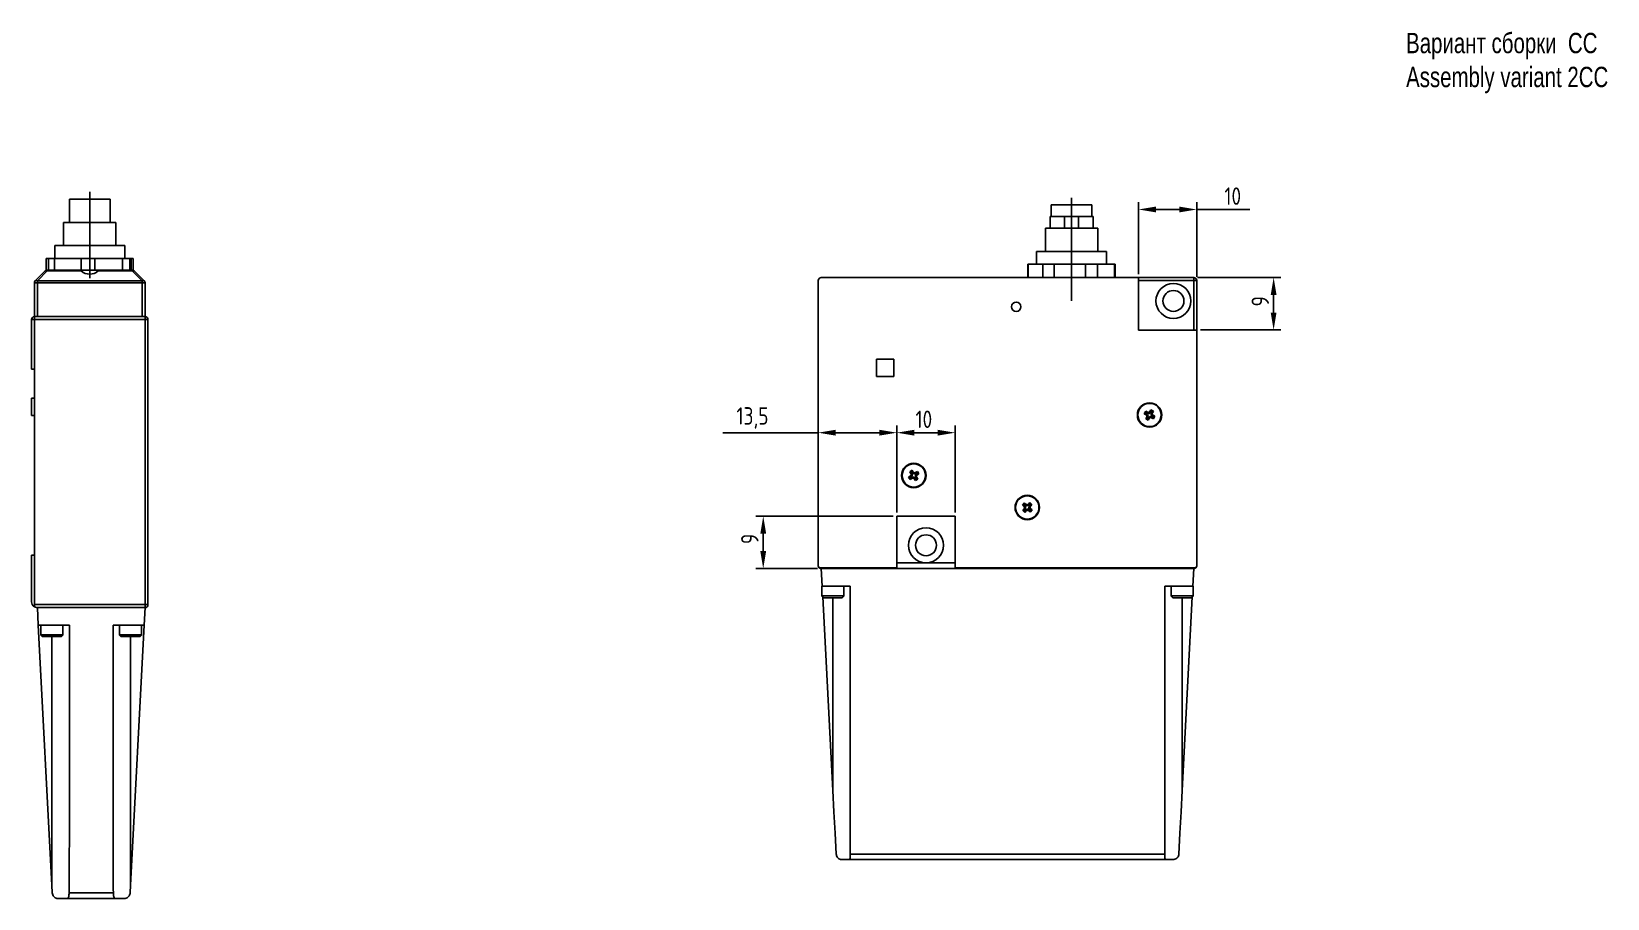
# Model space of a CAD drawing. Header units: millimetres. Extents: x -665 to 1947, y -360 to 733.
# Drawn here: x 1047.6 to 1318.3, y 104.6 to 253.6 of the extents above; entities that cross this region are included whole.
import ezdxf

# ---------------------------------------------------------------- set-up
doc = ezdxf.new("R2010")
doc.units = ezdxf.units.MM
doc.styles.add('GOSTw', font='gostw.shx')
doc.styles.add('SLDTEXTSTYLE1', font='TXT', dxfattribs={"width": 0.75})
doc.dimstyles.new('Vad-style', dxfattribs={"dimtxt": 3, "dimasz": 3, "dimexe": 1.25, "dimexo": 0.625, "dimgap": 0.8, "dimtad": 1, "dimtxsty": 'GOSTw', "dimcen": 2.5, "dimclrd": 1, "dimclre": 1, "dimclrt": 1, "dimazin": 0, "dimtfac": 1, "dimtmove": 0, "dimatfit": 3, "dimfxl": 0, "dimarcsym": 0})

# ---------------------------------------------------------------- blocks, each defined once
blk = doc.blocks.new('*D36')
at = {"color": 1, "lineweight": -2, "transparency": 16777216}
for p, q in [((1237.74, 211.89), (1237.74, 224.23)), ((1240.74, 222.98), (1244.74, 222.98)), ((1247.74, 211.39), (1247.74, 224.23)), ((1247.74, 222.98), (1256.88, 222.98))]:
    blk.add_line(p, q, dxfattribs=at)
at = {"color": 1, "transparency": 16777216}
for points in [[(1240.74, 223.48), (1240.74, 222.48), (1237.74, 222.98)], [(1244.74, 223.48), (1244.74, 222.48), (1247.74, 222.98)]]:
    blk.add_solid(points, dxfattribs=at)
at = {"layer": 'Defpoints', "color": 0, "transparency": 16777216}
for p in [(1237.74, 222.98), (1237.74, 211.27), (1247.74, 210.77)]:
    blk.add_point(p, dxfattribs=at)
at = {"color": 1, "transparency": 16777216, "insert": (1253.93, 226.78), "char_height": 3, "attachment_point": 2, "style": 'GOSTw'}
blk.add_mtext('10', dxfattribs=at)
blk = doc.blocks.new('*D37')
at = {"color": 1, "lineweight": -2, "transparency": 16777216}
for p, q in [((1247.86, 211.27), (1262.2, 211.27)), ((1260.95, 205.27), (1260.95, 208.27)), ((1248.36, 202.27), (1262.2, 202.27))]:
    blk.add_line(p, q, dxfattribs=at)
at = {"color": 1, "transparency": 16777216}
for points in [[(1260.45, 208.27), (1261.45, 208.27), (1260.95, 211.27)], [(1260.45, 205.27), (1261.45, 205.27), (1260.95, 202.27)]]:
    blk.add_solid(points, dxfattribs=at)
at = {"layer": 'Defpoints', "color": 0, "transparency": 16777216}
for p in [(1247.24, 211.27), (1260.95, 211.27), (1247.74, 202.27)]:
    blk.add_point(p, dxfattribs=at)
at = {"color": 1, "transparency": 16777216, "insert": (1257.15, 207.2), "char_height": 3, "attachment_point": 2, "rotation": 90, "style": 'GOSTw'}
blk.add_mtext('9', dxfattribs=at)
blk = doc.blocks.new('*D38')
at = {"color": 1, "lineweight": -2, "transparency": 16777216}
for p, q in [((1196.24, 170.89), (1196.24, 185.87)), ((1203.24, 184.62), (1199.24, 184.62)), ((1206.24, 170.89), (1206.24, 185.87))]:
    blk.add_line(p, q, dxfattribs=at)
at = {"color": 1, "transparency": 16777216}
for points in [[(1199.24, 185.12), (1199.24, 184.12), (1196.24, 184.62)], [(1203.24, 185.12), (1203.24, 184.12), (1206.24, 184.62)]]:
    blk.add_solid(points, dxfattribs=at)
at = {"layer": 'Defpoints', "color": 0, "transparency": 16777216}
for p in [(1196.24, 184.62), (1196.24, 170.27), (1206.24, 170.27)]:
    blk.add_point(p, dxfattribs=at)
at = {"color": 1, "transparency": 16777216, "insert": (1200.87, 188.42), "char_height": 3, "attachment_point": 2, "style": 'GOSTw'}
blk.add_mtext('10', dxfattribs=at)
blk = doc.blocks.new('*D39')
at = {"color": 1, "lineweight": -2, "transparency": 16777216}
for p, q in [((1195.61, 170.27), (1172.03, 170.27)), ((1173.28, 164.27), (1173.28, 167.27)), ((1182.61, 161.27), (1172.03, 161.27))]:
    blk.add_line(p, q, dxfattribs=at)
at = {"color": 1, "transparency": 16777216}
for points in [[(1172.78, 167.27), (1173.78, 167.27), (1173.28, 170.27)], [(1172.78, 164.27), (1173.78, 164.27), (1173.28, 161.27)]]:
    blk.add_solid(points, dxfattribs=at)
at = {"layer": 'Defpoints', "color": 0, "transparency": 16777216}
for p in [(1173.28, 170.27), (1196.24, 170.27), (1183.24, 161.27)]:
    blk.add_point(p, dxfattribs=at)
at = {"color": 1, "transparency": 16777216, "insert": (1169.48, 166.36), "char_height": 3, "attachment_point": 2, "rotation": 90, "style": 'GOSTw'}
blk.add_mtext('9', dxfattribs=at)
blk = doc.blocks.new('*D40')
at = {"color": 1, "lineweight": -2, "transparency": 16777216}
for p, q in [((1182.74, 184.62), (1166.36, 184.62)), ((1182.74, 162.39), (1182.74, 185.87)), ((1193.24, 184.62), (1185.74, 184.62)), ((1196.24, 170.89), (1196.24, 185.87))]:
    blk.add_line(p, q, dxfattribs=at)
at = {"color": 1, "transparency": 16777216}
for points in [[(1185.74, 185.12), (1185.74, 184.12), (1182.74, 184.62)], [(1193.24, 185.12), (1193.24, 184.12), (1196.24, 184.62)]]:
    blk.add_solid(points, dxfattribs=at)
at = {"layer": 'Defpoints', "color": 0, "transparency": 16777216}
for p in [(1182.74, 184.62), (1196.24, 170.27), (1182.74, 161.77)]:
    blk.add_point(p, dxfattribs=at)
at = {"color": 1, "transparency": 16777216, "insert": (1171.44, 189), "char_height": 3, "attachment_point": 2, "style": 'GOSTw'}
blk.add_mtext('13,5', dxfattribs=at)

msp = doc.modelspace()

# ---------------------------------------------------------------- linework, layer by layer
for p, q in [((1054.098, 224.765), (1057.598, 224.765)), ((1057.598, 211.151), (1057.598, 226.036)), ((1057.598, 224.765), (1061.098, 224.765)), ((1226.239, 207.265), (1226.239, 224.998)), ((1054.098, 222.765), (1054.098, 220.765)), ((1061.098, 222.765), (1061.098, 220.765)), ((1222.739, 223.765), (1229.739, 223.765)), ((1053.098, 220.765), (1057.598, 220.765)), ((1057.598, 220.765), (1062.098, 220.765)), ((1221.739, 219.765), (1230.739, 219.765)), ((1222.539, 221.765), (1225.039, 221.765)), ((1225.039, 221.765), (1225.039, 219.765)), ((1225.039, 221.765), (1226.239, 221.765)), ((1226.239, 221.765), (1227.439, 221.765)), ((1227.439, 221.765), (1227.439, 219.765)), ((1227.439, 221.765), (1229.939, 221.765)), ((1051.598, 216.765), (1057.598, 216.765)), ((1057.598, 216.765), (1063.598, 216.765)), ((1050.137, 212.565), (1050.137, 214.565)), ((1050.49, 214.565), (1050.137, 214.565)), ((1050.49, 212.565), (1050.49, 214.565)), ((1051.572, 214.565), (1050.49, 214.565)), ((1051.572, 212.565), (1051.572, 214.565)), ((1056.118, 214.565), (1051.572, 214.565)), ((1056.118, 212.565), (1056.118, 214.565)), ((1058.452, 214.565), (1056.118, 214.565)), ((1058.452, 212.565), (1058.452, 214.565)), ((1063.225, 214.565), (1058.452, 214.565)), ((1063.225, 212.565), (1063.225, 214.565)), ((1064.478, 214.565), (1063.225, 214.565)), ((1064.478, 212.565), (1064.478, 214.565)), ((1064.705, 214.565), (1064.478, 214.565)), ((1065.059, 214.565), (1064.705, 214.565)), ((1064.705, 212.565), (1064.705, 214.565)), ((1065.059, 212.565), (1065.059, 214.565)), ((1220.239, 215.765), (1232.239, 215.765)), ((1048.244, 210.712), (1049.951, 212.419)), ((1050.305, 212.419), (1048.598, 210.712)), ((1050.305, 212.565), (1050.137, 212.565)), ((1050.305, 212.419), (1050.305, 212.565)), ((1050.305, 212.565), (1055.818, 212.565)), ((1056.139, 212.419), (1050.305, 212.419)), ((1059.798, 212.565), (1055.398, 212.565)), ((1064.891, 212.419), (1059.057, 212.419)), ((1059.378, 212.565), (1064.891, 212.565)), ((1065.059, 212.565), (1064.891, 212.565)), ((1064.891, 212.419), (1064.891, 212.565)), ((1066.598, 210.712), (1064.891, 212.419)), ((1065.244, 212.419), (1066.951, 210.712)), ((1183.239, 211.265), (1237.739, 211.265)), ((1221.281, 213.565), (1218.739, 213.565)), ((1218.788, 211.265), (1218.788, 213.565)), ((1221.281, 211.265), (1221.281, 213.565)), ((1223.254, 213.565), (1221.281, 213.565)), ((1223.254, 211.265), (1223.254, 213.565)), ((1228.634, 213.565), (1223.254, 213.565)), ((1228.634, 211.265), (1228.634, 213.565)), ((1230.705, 213.565), (1228.634, 213.565)), ((1230.705, 211.265), (1230.705, 213.565)), ((1233.739, 213.565), (1230.705, 213.565)), ((1233.592, 211.265), (1233.592, 213.565)), ((1237.739, 211.265), (1247.239, 211.265)), ((1237.739, 210.765), (1237.739, 211.265)), ((1247.239, 211.265), (1247.239, 210.765)), ((1048.098, 204.565), (1048.098, 210.358)), ((1048.598, 210.358), (1048.098, 210.358)), ((1048.598, 210.358), (1048.598, 210.712)), ((1048.598, 210.712), (1066.598, 210.712)), ((1048.598, 210.358), (1048.598, 204.565)), ((1066.598, 210.358), (1048.598, 210.358)), ((1066.598, 210.358), (1066.598, 210.712)), ((1067.098, 210.358), (1066.598, 210.358)), ((1066.598, 204.565), (1066.598, 210.358)), ((1067.098, 210.358), (1067.098, 204.565)), ((1182.739, 161.765), (1182.739, 210.765)), ((1247.239, 210.765), (1237.739, 210.765)), ((1237.739, 210.765), (1237.739, 202.265)), ((1247.239, 202.265), (1247.239, 210.765)), ((1247.739, 210.765), (1247.239, 210.765)), ((1247.739, 210.765), (1247.739, 202.265)), ((1047.598, 195.565), (1047.598, 204.065)), ((1048.098, 204.065), (1047.598, 204.065)), ((1048.098, 204.065), (1048.098, 204.565)), ((1048.098, 204.565), (1067.098, 204.565)), ((1067.098, 204.065), (1048.098, 204.065)), ((1048.098, 204.065), (1048.098, 195.565)), ((1067.098, 204.065), (1067.098, 204.565)), ((1067.098, 204.065), (1067.598, 204.065)), ((1067.098, 155.065), (1067.098, 204.065)), ((1067.598, 204.065), (1067.598, 155.065)), ((1237.739, 202.265), (1247.239, 202.265)), ((1247.739, 202.265), (1247.239, 202.265)), ((1247.739, 202.265), (1247.739, 161.765)), ((1048.098, 195.565), (1047.598, 195.565)), ((1048.098, 195.565), (1048.098, 155.065)), ((1192.739, 197.265), (1192.739, 194.265)), ((1195.739, 197.265), (1192.739, 197.265)), ((1195.739, 194.265), (1195.739, 197.265)), ((1192.739, 194.265), (1195.739, 194.265)), ((1047.598, 187.565), (1047.598, 190.565)), ((1047.598, 190.565), (1048.098, 190.565)), ((1047.598, 187.565), (1048.098, 187.565)), ((1238.973, 188.32), (1238.731, 187.883)), ((1238.991, 187.957), (1238.731, 187.883)), ((1238.731, 187.883), (1239.037, 187.713)), ((1239.048, 188.06), (1238.973, 188.32)), ((1239.279, 188.151), (1238.973, 188.32)), ((1239.154, 187.305), (1238.985, 186.999)), ((1239.245, 187.074), (1238.985, 186.999)), ((1238.985, 186.999), (1239.422, 186.757)), ((1239.048, 188.06), (1238.991, 187.957)), ((1238.991, 187.957), (1239.13, 187.881)), ((1239.13, 187.881), (1239.037, 187.713)), ((1239.187, 187.983), (1239.048, 188.06)), ((1239.322, 187.213), (1239.154, 187.305)), ((1239.187, 187.983), (1239.279, 188.151)), ((1239.322, 187.213), (1239.245, 187.074)), ((1239.245, 187.074), (1239.347, 187.017)), ((1239.347, 187.017), (1239.424, 187.156)), ((1239.347, 187.017), (1239.422, 186.757)), ((1239.422, 186.757), (1239.592, 187.063)), ((1239.424, 187.156), (1239.592, 187.063)), ((1239.857, 188.574), (1239.687, 188.268)), ((1239.854, 188.175), (1239.687, 188.268)), ((1239.931, 188.314), (1239.854, 188.175)), ((1239.931, 188.314), (1239.857, 188.574)), ((1240.294, 188.332), (1239.857, 188.574)), ((1240.034, 188.257), (1239.931, 188.314)), ((1239.957, 188.118), (1240.034, 188.257)), ((1239.957, 188.118), (1240.125, 188.026)), ((1240.092, 187.348), (1239.999, 187.18)), ((1239.999, 187.18), (1240.306, 187.011)), ((1240.034, 188.257), (1240.294, 188.332)), ((1240.092, 187.348), (1240.231, 187.271)), ((1240.125, 188.026), (1240.294, 188.332)), ((1240.149, 187.45), (1240.242, 187.618)), ((1240.288, 187.374), (1240.149, 187.45)), ((1240.231, 187.271), (1240.288, 187.374)), ((1240.231, 187.271), (1240.306, 187.011)), ((1240.548, 187.448), (1240.242, 187.618)), ((1240.288, 187.374), (1240.548, 187.448)), ((1240.306, 187.011), (1240.548, 187.448)), ((1198.543, 177.171), (1198.251, 176.978)), ((1198.251, 176.978), (1198.526, 176.561)), ((1198.516, 176.924), (1198.251, 176.978)), ((1198.852, 178.154), (1198.434, 177.878)), ((1198.7, 177.824), (1198.434, 177.878)), ((1198.434, 177.878), (1198.627, 177.586)), ((1198.648, 177.011), (1198.516, 176.924)), ((1198.516, 176.924), (1198.581, 176.826)), ((1198.581, 176.826), (1198.526, 176.561)), ((1198.526, 176.561), (1198.818, 176.754)), ((1198.648, 177.011), (1198.543, 177.171)), ((1198.581, 176.826), (1198.713, 176.913)), ((1198.787, 177.692), (1198.627, 177.586)), ((1198.797, 177.889), (1198.7, 177.824)), ((1198.7, 177.824), (1198.787, 177.692)), ((1198.713, 176.913), (1198.818, 176.754)), ((1198.797, 177.889), (1198.852, 178.154)), ((1198.885, 177.757), (1198.797, 177.889)), ((1199.045, 177.862), (1198.852, 178.154)), ((1198.885, 177.757), (1199.045, 177.862)), ((1199.394, 176.774), (1199.234, 176.669)), ((1199.234, 176.669), (1199.427, 176.377)), ((1199.394, 176.774), (1199.481, 176.642)), ((1199.427, 176.377), (1199.844, 176.653)), ((1199.481, 176.642), (1199.427, 176.377)), ((1199.752, 177.97), (1199.46, 177.777)), ((1199.566, 177.618), (1199.46, 177.777)), ((1199.481, 176.642), (1199.579, 176.707)), ((1199.492, 176.839), (1199.651, 176.945)), ((1199.579, 176.707), (1199.492, 176.839)), ((1199.698, 177.705), (1199.566, 177.618)), ((1199.579, 176.707), (1199.844, 176.653)), ((1199.631, 177.52), (1199.763, 177.607)), ((1199.631, 177.52), (1199.736, 177.36)), ((1199.844, 176.653), (1199.651, 176.945)), ((1199.698, 177.705), (1199.752, 177.97)), ((1199.763, 177.607), (1199.698, 177.705)), ((1199.736, 177.36), (1200.028, 177.553)), ((1200.028, 177.553), (1199.752, 177.97)), ((1199.763, 177.607), (1200.028, 177.553)), ((1218.142, 172.556), (1217.806, 172.187)), ((1218.076, 172.199), (1217.806, 172.187)), ((1217.806, 172.187), (1218.064, 171.951)), ((1218.084, 171.527), (1217.849, 171.268)), ((1218.119, 171.281), (1217.849, 171.268)), ((1217.849, 171.268), (1218.218, 170.932)), ((1218.193, 172.092), (1218.064, 171.951)), ((1218.155, 172.286), (1218.076, 172.199)), ((1218.076, 172.199), (1218.193, 172.092)), ((1218.226, 171.398), (1218.084, 171.527)), ((1218.226, 171.398), (1218.119, 171.281)), ((1218.119, 171.281), (1218.206, 171.202)), ((1218.401, 172.321), (1218.142, 172.556)), ((1218.155, 172.286), (1218.142, 172.556)), ((1218.272, 172.179), (1218.155, 172.286)), ((1218.206, 171.202), (1218.312, 171.319)), ((1218.206, 171.202), (1218.218, 170.932)), ((1218.218, 170.932), (1218.454, 171.19)), ((1218.272, 172.179), (1218.401, 172.321)), ((1218.312, 171.319), (1218.454, 171.19)), ((1219.06, 172.599), (1218.825, 172.34)), ((1218.966, 172.212), (1218.825, 172.34)), ((1219.007, 171.352), (1218.878, 171.21)), ((1218.878, 171.21), (1219.137, 170.975)), ((1219.073, 172.329), (1218.966, 172.212)), ((1219.007, 171.352), (1219.124, 171.245)), ((1219.053, 172.133), (1219.16, 172.25)), ((1219.053, 172.133), (1219.195, 172.004)), ((1219.43, 172.263), (1219.06, 172.599)), ((1219.073, 172.329), (1219.06, 172.599)), ((1219.16, 172.25), (1219.073, 172.329)), ((1219.086, 171.439), (1219.214, 171.58)), ((1219.203, 171.332), (1219.086, 171.439)), ((1219.124, 171.245), (1219.203, 171.332)), ((1219.124, 171.245), (1219.137, 170.975)), ((1219.137, 170.975), (1219.473, 171.344)), ((1219.16, 172.25), (1219.43, 172.263)), ((1219.195, 172.004), (1219.43, 172.263)), ((1219.203, 171.332), (1219.473, 171.344)), ((1219.473, 171.344), (1219.214, 171.58)), ((1196.239, 170.265), (1196.239, 162.265)), ((1206.239, 170.265), (1196.239, 170.265)), ((1206.239, 162.265), (1206.239, 170.265)), ((1047.598, 163.565), (1048.098, 163.565)), ((1047.598, 155.565), (1047.598, 163.565)), ((1182.899, 161.399), (1196.239, 161.399)), ((1183.397, 158.265), (1183.239, 161.265)), ((1247.239, 161.265), (1183.239, 161.265)), ((1247.239, 161.265), (1183.239, 161.265)), ((1196.239, 162.265), (1201.239, 162.265)), ((1196.239, 161.399), (1196.239, 162.265)), ((1201.239, 162.265), (1206.239, 162.265)), ((1206.239, 162.265), (1206.239, 161.399)), ((1206.239, 161.399), (1247.58, 161.399)), ((1247.082, 158.265), (1247.239, 161.265)), ((1183.397, 158.265), (1183.339, 158.265)), ((1188.239, 158.265), (1183.397, 158.265)), ((1188.239, 158.265), (1188.239, 113.563)), ((1247.082, 158.265), (1242.239, 158.265)), ((1242.239, 113.563), (1242.239, 158.265)), ((1247.139, 158.265), (1247.082, 158.265)), ((1048.098, 155.065), (1067.098, 155.065)), ((1048.098, 154.699), (1048.098, 155.065)), ((1048.755, 151.565), (1048.598, 154.565)), ((1067.098, 154.565), (1048.598, 154.565)), ((1067.098, 154.565), (1048.598, 154.565)), ((1066.941, 151.565), (1067.098, 154.565)), ((1067.098, 155.065), (1067.098, 154.565)), ((1067.098, 155.065), (1067.598, 155.065)), ((1183.339, 156.565), (1187.139, 156.565)), ((1185.239, 123.103), (1183.494, 156.411)), ((1186.839, 156.265), (1183.639, 156.265)), ((1185.239, 156.265), (1185.239, 123.103)), ((1243.339, 156.565), (1247.139, 156.565)), ((1246.839, 156.265), (1243.639, 156.265)), ((1246.985, 156.411), (1245.239, 123.103)), ((1245.239, 156.265), (1245.239, 123.103)), ((1050.635, 151.565), (1048.755, 151.565)), ((1051.098, 106.863), (1048.755, 151.565)), ((1049.198, 149.865), (1051.258, 149.865)), ((1051.233, 149.565), (1049.498, 149.565)), ((1051.561, 151.565), (1050.635, 151.565)), ((1051.098, 149.565), (1051.098, 106.863)), ((1052.698, 149.565), (1051.233, 149.565)), ((1051.258, 149.865), (1052.998, 149.865)), ((1054.098, 151.565), (1051.561, 151.565)), ((1054.098, 151.565), (1054.098, 116.403)), ((1064.135, 151.565), (1061.598, 151.565)), ((1061.598, 116.403), (1061.598, 151.565)), ((1062.698, 149.865), (1064.758, 149.865)), ((1064.733, 149.565), (1062.998, 149.565)), ((1065.061, 151.565), (1064.135, 151.565)), ((1066.941, 151.565), (1064.598, 106.863)), ((1064.598, 149.565), (1064.598, 106.863)), ((1066.198, 149.565), (1064.733, 149.565)), ((1064.758, 149.865), (1066.498, 149.865)), ((1066.941, 151.565), (1065.061, 151.565)), ((1186.809, 111.265), (1188.042, 111.265)), ((1242.436, 111.265), (1188.042, 111.265)), ((1188.239, 112.213), (1242.24, 112.213)), ((1242.436, 111.265), (1243.67, 111.265)), ((1051.169, 105.513), (1051.098, 106.863)), ((1064.598, 106.863), (1064.527, 105.513)), ((1052.167, 104.565), (1053.655, 104.565)), ((1062.041, 104.565), (1053.655, 104.565)), ((1054.043, 105.513), (1061.653, 105.513)), ((1062.041, 104.565), (1063.529, 104.565))]:
    msp.add_line(p, q)
at = {"flags": 128}
for points in [[(1185.81, 112.213), (1185.621, 115.818), (1185.431, 119.453), (1185.239, 123.103)], [(1245.239, 123.103), (1245.048, 119.453), (1244.858, 115.818), (1244.669, 112.213)]]:
    msp.add_lwpolyline(points, dxfattribs=at)
for centre, radius in [((1243.739, 207.265), 3), ((1243.739, 207.265), 1.8), ((1216.739, 206.265), 0.8), ((1239.639, 187.665), 2.1), ((1239.639, 187.665), 2), ((1199.139, 177.265), 2.1), ((1199.139, 177.265), 2), ((1218.639, 171.765), 2.1), ((1218.639, 171.765), 2), ((1201.239, 165.265), 3), ((1201.239, 165.265), 1.8)]:
    msp.add_circle(centre, radius)
for centre, radius, start, end in [((1050.305, 212.065), 0.5, 90, 135), ((1050.128, 212.165), 0.309, 55.14284, 124.85716), ((1057.598, 214.065), 2.2, 228.45066, 311.54934), ((1064.891, 212.065), 0.5, 45, 90), ((1065.068, 212.165), 0.309, 55.14296, 124.85704), ((1183.239, 210.765), 0.5, 90, 180), ((1247.239, 210.765), 0.5, 0, 90), ((1048.598, 210.358), 0.5, 135, 180), ((1048.421, 210.458), 0.309, 55.14284, 124.85716), ((1066.775, 210.458), 0.309, 55.14295, 124.85705), ((1066.598, 210.358), 0.5, 0, 45), ((1048.098, 204.065), 0.5, 90, 180), ((1067.098, 204.065), 0.5, 0, 90), ((1238.892, 187.451), 0.3, 331.02337, 61.02337), ((1238.892, 187.451), 0.491, 331.02337, 61.02337), ((1239.425, 188.413), 0.491, 241.02337, 331.02337), ((1239.425, 188.413), 0.3, 241.02337, 331.02337), ((1239.854, 186.918), 0.491, 61.02337, 151.02337), ((1239.854, 186.918), 0.3, 61.02337, 151.02337), ((1240.387, 187.88), 0.491, 151.02337, 241.02337), ((1240.387, 187.88), 0.3, 151.02337, 241.02337), ((1198.377, 177.421), 0.3, 303.47101, 33.47101), ((1198.377, 177.421), 0.491, 303.47101, 33.47101), ((1198.984, 176.503), 0.491, 33.47101, 123.47101), ((1198.984, 176.503), 0.3, 33.47101, 123.47101), ((1199.295, 178.028), 0.491, 213.47101, 303.47101), ((1199.295, 178.028), 0.3, 213.47101, 303.47101), ((1199.901, 177.11), 0.491, 123.47101, 213.47101), ((1199.901, 177.11), 0.3, 123.47101, 213.47101), ((1217.862, 171.729), 0.3, 317.68189, 47.68189), ((1217.862, 171.729), 0.491, 317.68189, 47.68189), ((1218.603, 172.542), 0.491, 227.68189, 317.68189), ((1218.676, 170.989), 0.491, 47.68189, 137.68189), ((1218.603, 172.542), 0.3, 227.68189, 317.68189), ((1218.676, 170.989), 0.3, 47.68189, 137.68189), ((1219.416, 171.802), 0.491, 137.68189, 227.68189), ((1219.416, 171.802), 0.3, 137.68189, 227.68189), ((1183.239, 161.765), 0.5, 180, 227.0586), ((1247.239, 161.765), 0.5, 312.9414, 0), ((1048.598, 155.565), 1, 180, 240), ((1067.098, 155.065), 0.5, 270, 0)]:
    msp.add_arc(centre, radius, start, end)
for centre, major_axis, start_param, end_param in [((1051.098, 116.403), (0, -57.243), 1.3793884, 1.5707963), ((1064.598, 116.403), (0, -57.243), 4.712389, 4.9037969), ((1185.239, 113.563), (0, 57.243), 4.6888121, 4.712389), ((1245.239, 113.563), (0, 57.243), 1.5707963, 1.5943732)]:
    msp.add_ellipse(centre, major_axis=major_axis, ratio=0.0524078, start_param=start_param, end_param=end_param)
for points in [[(1054.098, 224.765), (1054.098, 222.765)], [(1061.098, 222.765), (1061.098, 224.765)], [(1222.739, 223.765), (1222.739, 221.765)], [(1229.739, 221.765), (1229.739, 223.765)], [(1053.098, 220.765), (1053.098, 216.765)], [(1062.098, 216.765), (1062.098, 220.765)], [(1221.739, 219.765), (1221.739, 215.765)], [(1222.539, 221.765), (1222.539, 219.765)], [(1229.939, 219.765), (1229.939, 221.765)], [(1230.739, 215.765), (1230.739, 219.765)], [(1051.598, 216.765), (1051.598, 214.565)], [(1063.598, 214.565), (1063.598, 216.765)], [(1220.239, 215.765), (1220.239, 213.565)], [(1232.239, 213.565), (1232.239, 215.765)], [(1218.739, 213.565), (1218.739, 211.265)], [(1233.739, 211.265), (1233.739, 213.565)], [(1243.539, 209.054), (1243.539, 209.054)], [(1183.339, 158.265), (1183.339, 156.565)], [(1187.139, 156.565), (1187.139, 158.265)], [(1243.339, 158.265), (1243.339, 156.565)], [(1247.139, 156.565), (1247.139, 158.265)], [(1183.339, 156.565), (1183.639, 156.265)], [(1186.839, 156.265), (1187.139, 156.565)], [(1243.339, 156.565), (1243.639, 156.265)], [(1246.839, 156.265), (1247.139, 156.565)], [(1049.198, 151.565), (1049.198, 149.865)], [(1049.198, 149.865), (1049.498, 149.565)], [(1052.698, 149.565), (1052.998, 149.865)], [(1052.998, 149.865), (1052.998, 151.565)], [(1062.698, 151.565), (1062.698, 149.865)], [(1062.698, 149.865), (1062.998, 149.565)], [(1066.198, 149.565), (1066.498, 149.865)], [(1066.498, 149.865), (1066.498, 151.565)]]:
    msp.add_open_spline(points, degree=1)
for points, knots in [([(1055.818, 212.565), (1055.87, 212.558), (1055.975, 212.544), (1056.084, 212.461), (1056.139, 212.419)], [0, 0, 0, 0, 0.501683, 1, 1, 1, 1]), ([(1059.057, 212.419), (1059.112, 212.461), (1059.221, 212.544), (1059.326, 212.558), (1059.378, 212.565)], [0, 0, 0, 0, 0.5007013, 1, 1, 1, 1]), ([(1183.239, 161.265), (1183.238, 161.265), (1183.198, 161.266), (1183.077, 161.278), (1182.971, 161.35), (1182.899, 161.399)], [0, 0, 0, 0, 0.0101483, 0.3327016, 1, 1, 1, 1]), ([(1247.58, 161.399), (1247.508, 161.35), (1247.402, 161.278), (1247.28, 161.266), (1247.241, 161.265), (1247.239, 161.265)], [0, 0, 0, 0, 0.6672984, 0.9898517, 1, 1, 1, 1]), ([(1048.098, 154.699), (1048.207, 154.65), (1048.37, 154.578), (1048.54, 154.566), (1048.596, 154.565), (1048.598, 154.565)], [0, 0, 0, 0, 0.6672984, 0.9898517, 1, 1, 1, 1]), ([(1185.81, 112.213), (1185.826, 112.104), (1185.859, 111.885), (1186.038, 111.602), (1186.285, 111.394), (1186.557, 111.282), (1186.731, 111.271), (1186.809, 111.265)], [0, 0, 0, 0, 0.2075579, 0.4151588, 0.6216238, 0.8294466, 1, 1, 1, 1]), ([(1188.042, 111.265), (1188.079, 111.275), (1188.153, 111.295), (1188.209, 111.458), (1188.233, 111.702), (1188.238, 111.969), (1188.238, 112.145), (1188.239, 112.213)], [0, 0, 0, 0, 0.21989154, 0.44017847, 0.65299933, 0.86714451, 1, 1, 1, 1]), ([(1242.24, 112.213), (1242.241, 112.102), (1242.241, 111.879), (1242.252, 111.59), (1242.289, 111.38), (1242.353, 111.279), (1242.413, 111.269), (1242.436, 111.265)], [0, 0, 0, 0, 0.218231, 0.4365079, 0.6531769, 0.8659913, 1, 1, 1, 1]), ([(1243.67, 111.265), (1243.779, 111.275), (1243.998, 111.295), (1244.31, 111.471), (1244.538, 111.733), (1244.646, 111.995), (1244.663, 112.158), (1244.669, 112.213)], [0, 0, 0, 0, 0.2365804, 0.4741865, 0.6891486, 0.8957192, 1, 1, 1, 1]), ([(1051.169, 105.513), (1051.186, 105.402), (1051.219, 105.179), (1051.406, 104.89), (1051.665, 104.68), (1051.935, 104.579), (1052.103, 104.569), (1052.167, 104.565)], [0, 0, 0, 0, 0.218231, 0.4365079, 0.6531769, 0.8659913, 1, 1, 1, 1]), ([(1053.655, 104.565), (1053.716, 104.575), (1053.84, 104.595), (1053.955, 104.771), (1054.017, 105.033), (1054.039, 105.295), (1054.042, 105.458), (1054.043, 105.513)], [0, 0, 0, 0, 0.2365804, 0.4741865, 0.6891486, 0.8957192, 1, 1, 1, 1]), ([(1061.653, 105.513), (1061.656, 105.404), (1061.662, 105.185), (1061.703, 104.902), (1061.782, 104.694), (1061.896, 104.582), (1061.996, 104.571), (1062.041, 104.565)], [0, 0, 0, 0, 0.20755792, 0.41515877, 0.62162377, 0.82944644, 1, 1, 1, 1]), ([(1063.529, 104.565), (1063.636, 104.575), (1063.85, 104.595), (1064.148, 104.758), (1064.376, 105.002), (1064.499, 105.269), (1064.52, 105.445), (1064.527, 105.513)], [0, 0, 0, 0, 0.2198916, 0.4401783, 0.6529994, 0.8671446, 1, 1, 1, 1])]:
    msp.add_open_spline(points, degree=3, knots=knots)

# ---------------------------------------------------------------- texts
at = {"insert": (1283.703, 253.339), "char_height": 3.5, "attachment_point": 1, "style": 'SLDTEXTSTYLE1'}
msp.add_mtext('Вариант сборки  СС\\PAssembly variant 2CC', dxfattribs=at)

# ---------------------------------------------------------------- dimensions: what is measured, and where the dimension line sits
for base, p1, p2, picture, middle in [((1237.739, 222.981), (1247.739, 210.765), (1237.739, 211.265), '*D36', (1253.935, 222.981)), ((1182.739, 184.625), (1196.239, 170.265), (1182.739, 161.765), '*D40', (1171.444, 184.625)), ((1196.239, 184.625), (1206.239, 170.265), (1196.239, 170.265), '*D38', (1200.873, 184.625))]:
    dim = msp.add_linear_dim(base=base, p1=p1, p2=p2, dimstyle='Vad-style')
    dim.commit()
    dim.dimension.update_dxf_attribs({"geometry": picture, "text_midpoint": middle, "dimtype": 160})
for base, p1, p2, picture, middle in [((1260.95, 211.265), (1247.739, 202.265), (1247.239, 211.265), '*D37', (1260.95, 207.202)), ((1173.283, 170.265), (1183.239, 161.265), (1196.239, 170.265), '*D39', (1173.283, 166.355))]:
    dim = msp.add_linear_dim(base=base, p1=p1, p2=p2, angle=90, dimstyle='Vad-style')
    dim.commit()
    dim.dimension.update_dxf_attribs({"geometry": picture, "text_midpoint": middle, "dimtype": 160})

doc.saveas('drawing.dxf')
